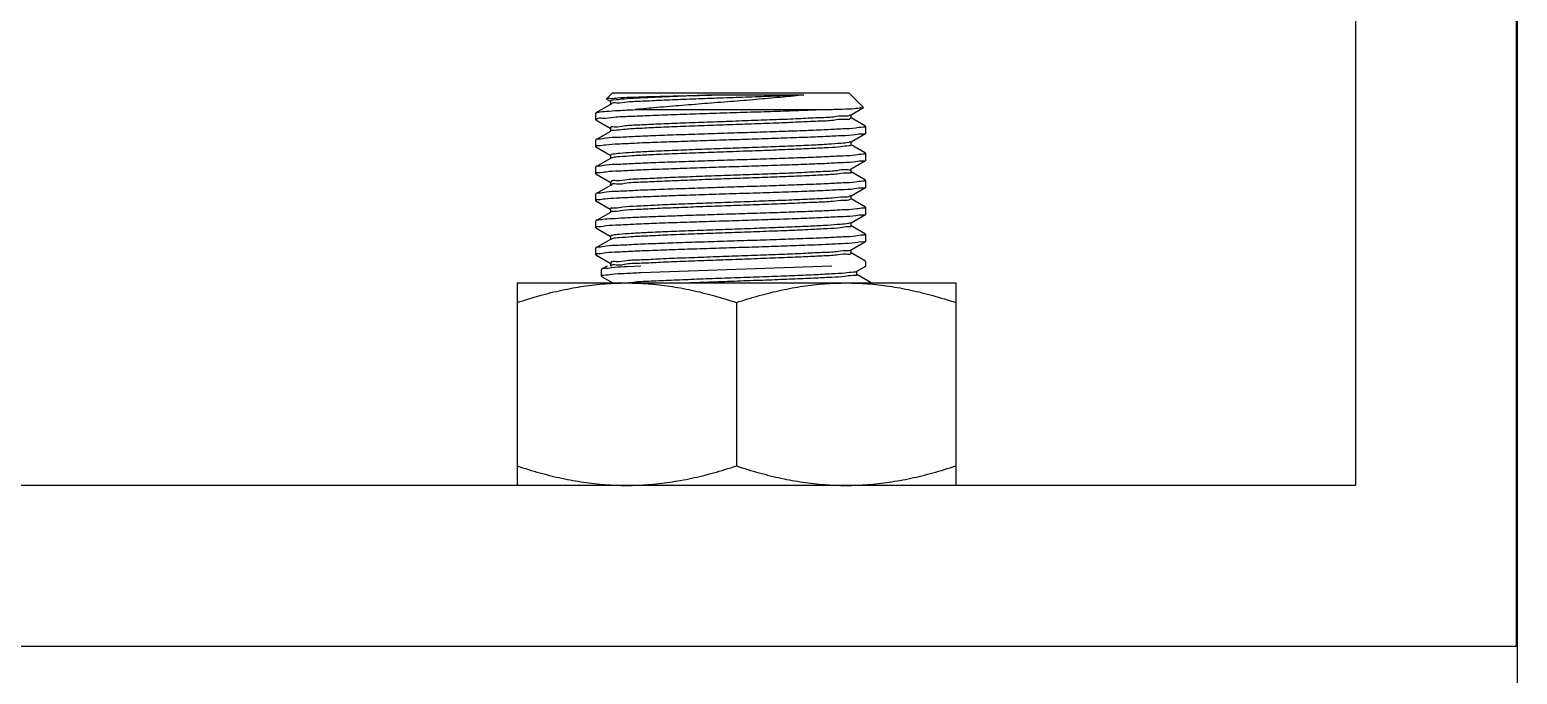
# Model space of a CAD drawing. Extents: x 815029915 to 815825525, y 579155098 to 579748855.
# Drawn here: x 815617232.6 to 815617569.9, y 579328457.8 to 579328604 of the extents above; entities that cross this region are included whole.
import ezdxf

# ---------------------------------------------------------------- set-up
doc = ezdxf.new("R2010")
doc.units = 0
doc.header["$LTSCALE"] = 100
doc.header["$MEASUREMENT"] = 0
doc.layers.add('02___PRT_ALL_AXES', color=7, linetype='Continuous')

msp = doc.modelspace()

# ---------------------------------------------------------------- linework, layer by layer
at = {"color": 0, "linetype": 'Continuous'}
for p, q in [((815617569.88, 579331245.92), (815617569.88, 579327846.51)), ((815617364.77, 579328589.67), (815617363.37, 579328588.27)), ((815617363.38, 579328588.23), (815617364.24, 579328587.74)), ((815617364.25, 579328587.76), (815617364.25, 579328587.05)), ((815617364.77, 579328589.67), (815617418.34, 579328589.67)), ((815617387.91, 579328589.16), (815617408.11, 579328589.16)), ((815617418.34, 579328589.67), (815617421.68, 579328586.33)), ((815617360.94, 579328585.08), (815617360.99, 579328585.13)), ((815617364.25, 579328587.02), (815617360.99, 579328585.13)), ((815617364.31, 579328587.05), (815617364.25, 579328587.02)), ((815617369.9, 579328585.85), (815617413.19, 579328585.85)), ((815617418.71, 579328584.68), (815617418.64, 579328584.58)), ((815617418.8, 579328584.64), (815617418.85, 579328584.67)), ((815617418.85, 579328584.67), (815617421.66, 579328586.3)), ((815617418.85, 579328583.93), (815617418.85, 579328584.64)), ((815617422.12, 579328582.07), (815617418.86, 579328583.96)), ((815617421.66, 579328586.3), (815617421.68, 579328586.33)), ((815617360.94, 579328583.55), (815617360.99, 579328583.5)), ((815617360.99, 579328583.5), (815617364.24, 579328581.61)), ((815617364.25, 579328580.9), (815617360.99, 579328579.01)), ((815617364.25, 579328581.64), (815617364.25, 579328580.93)), ((815617364.31, 579328580.93), (815617364.25, 579328580.9)), ((815617364.38, 579328581.03), (815617364.29, 579328580.92)), ((815617418.85, 579328578.55), (815617422.12, 579328580.44)), ((815617422.16, 579328580.49), (815617422.12, 579328580.44)), ((815617360.99, 579328579.01), (815617360.94, 579328578.96)), ((815617360.94, 579328577.43), (815617360.99, 579328577.37)), ((815617360.99, 579328577.37), (815617364.24, 579328575.49)), ((815617418.79, 579328578.53), (815617418.66, 579328578.48)), ((815617418.8, 579328578.52), (815617418.85, 579328578.55)), ((815617418.85, 579328577.81), (815617418.85, 579328578.52)), ((815617422.12, 579328575.95), (815617418.86, 579328577.83)), ((815617364.25, 579328574.78), (815617360.99, 579328572.89)), ((815617364.25, 579328575.52), (815617364.25, 579328574.81)), ((815617364.31, 579328574.81), (815617364.25, 579328574.78)), ((815617364.45, 579328574.84), (815617364.32, 579328574.78)), ((815617418.85, 579328572.42), (815617422.12, 579328574.31)), ((815617422.16, 579328574.37), (815617422.12, 579328574.31)), ((815617360.99, 579328572.89), (815617360.94, 579328572.84)), ((815617360.94, 579328571.31), (815617360.99, 579328571.25)), ((815617360.99, 579328571.25), (815617364.24, 579328569.37)), ((815617418.8, 579328572.39), (815617418.85, 579328572.42)), ((815617418.8, 579328572.39), (815617418.8, 579328572.33)), ((815617418.85, 579328571.69), (815617418.85, 579328572.39)), ((815617422.12, 579328569.83), (815617418.86, 579328571.71)), ((815617364.25, 579328568.66), (815617360.99, 579328566.77)), ((815617364.25, 579328569.39), (815617364.25, 579328568.69)), ((815617364.31, 579328568.69), (815617364.25, 579328568.66)), ((815617364.43, 579328568.74), (815617364.4, 579328568.66)), ((815617418.85, 579328566.3), (815617422.12, 579328568.19)), ((815617422.16, 579328568.25), (815617422.12, 579328568.19)), ((815617360.99, 579328566.77), (815617360.94, 579328566.71)), ((815617360.94, 579328565.18), (815617360.99, 579328565.13)), ((815617360.99, 579328565.13), (815617364.24, 579328563.25)), ((815617418.8, 579328566.27), (815617418.85, 579328566.3)), ((815617418.85, 579328565.57), (815617418.85, 579328566.27)), ((815617422.12, 579328563.71), (815617418.86, 579328565.59)), ((815617360.99, 579328560.65), (815617360.94, 579328560.59)), ((815617364.25, 579328562.54), (815617360.99, 579328560.65)), ((815617364.25, 579328563.27), (815617364.25, 579328562.57)), ((815617364.31, 579328562.57), (815617364.25, 579328562.54)), ((815617418.85, 579328560.18), (815617422.12, 579328562.07)), ((815617422.16, 579328562.12), (815617422.12, 579328562.07)), ((815617360.94, 579328559.06), (815617360.99, 579328559.01)), ((815617360.99, 579328559.01), (815617364.24, 579328557.13)), ((815617364.25, 579328557.15), (815617364.25, 579328556.44)), ((815617418.79, 579328560.15), (815617418.68, 579328560.11)), ((815617418.8, 579328560.15), (815617418.85, 579328560.18)), ((815617418.85, 579328559.44), (815617418.85, 579328560.15)), ((815617422.12, 579328557.59), (815617418.86, 579328559.47)), ((815617360.99, 579328554.52), (815617360.94, 579328554.47)), ((815617364.25, 579328556.41), (815617360.99, 579328554.52)), ((815617364.31, 579328556.44), (815617364.25, 579328556.41)), ((815617364.67, 579328556.55), (815617364.33, 579328556.4)), ((815617418.8, 579328554.03), (815617418.85, 579328554.06)), ((815617418.85, 579328554.06), (815617422.12, 579328555.95)), ((815617418.85, 579328553.32), (815617418.85, 579328554.03)), ((815617422.16, 579328556), (815617422.12, 579328555.95)), ((815617360.94, 579328552.94), (815617360.99, 579328552.89)), ((815617360.99, 579328552.89), (815617364.24, 579328551)), ((815617362.13, 579328553.26), (815617362.08, 579328553.23)), ((815617363.5, 579328550.35), (815617362.26, 579328549.64)), ((815617363.5, 579328550.35), (815617362.26, 579328549.64)), ((815617364.25, 579328551.03), (815617364.25, 579328550.32)), ((815617367.97, 579328550.18), (815617367.38, 579328550.16)), ((815617367.97, 579328550.18), (815617367.38, 579328550.16)), ((815617371.18, 579328550.35), (815617367.97, 579328550.18)), ((815617371.18, 579328550.35), (815617367.97, 579328550.18)), ((815617414.46, 579328550.35), (815617371.18, 579328548.82)), ((815617414.46, 579328550.35), (815617371.18, 579328548.82)), ((815617422.12, 579328551.46), (815617418.86, 579328553.35)), ((815617420.13, 579328549.17), (815617422.16, 579328550.35)), ((815617420.13, 579328549.17), (815617422.16, 579328550.35)), ((815617362.26, 579328549.64), (815617362.22, 579328549.58)), ((815617362.26, 579328549.64), (815617362.22, 579328549.58)), ((815617362.22, 579328548.05), (815617362.26, 579328548)), ((815617362.22, 579328548.05), (815617362.26, 579328548)), ((815617362.26, 579328548), (815617364.82, 579328546.52)), ((815617362.26, 579328548), (815617364.82, 579328546.52)), ((815617420.07, 579328549.14), (815617420.13, 579328549.17)), ((815617420.07, 579328549.14), (815617420.13, 579328549.17)), ((815617420.13, 579328548.44), (815617420.13, 579328549.14)), ((815617420.13, 579328548.44), (815617420.13, 579328549.14)), ((815617423.39, 579328546.58), (815617420.14, 579328548.46)), ((815617423.39, 579328546.58), (815617420.14, 579328548.46)), ((815613562.28, 579328464.15), (815617569.88, 579328464.15))]:
    msp.add_line(p, q, dxfattribs=at)
at = {"color": 0}
for p, q in [((815617569.64, 579329080.62), (815617569.64, 579328464.15)), ((815617533.18, 579329044.15), (815617533.18, 579328500.61)), ((815617533.18, 579328500.61), (815616989.63, 579328500.61))]:
    msp.add_line(p, q, dxfattribs=at)
at = {"color": 0, "linetype": 'Continuous'}
for points, start_tangent, end_tangent in [([(815617363.37, 579328588.27), (815617364.08, 579328588.4), (815617365.91, 579328588.52), (815617368.81, 579328588.65), (815617372.62, 579328588.78), (815617377.23, 579328588.9), (815617382.43, 579328589.03), (815617387.91, 579328589.16)], (0.707102, 0.707111), (0.999741, 0.022759)), ([(815617387.91, 579328589.16), (815617382.59, 579328588.96), (815617377.64, 579328588.77), (815617373.24, 579328588.57), (815617369.57, 579328588.38), (815617366.79, 579328588.18), (815617365, 579328587.99), (815617364.27, 579328587.79), (815617364.28, 579328587.78)], (-0.999352, -0.035994), (0.626426, -0.779481)), ([(815617408.11, 579328589.16), (815617403.2, 579328588.95), (815617397.78, 579328588.75), (815617392.08, 579328588.54), (815617386.36, 579328588.34), (815617380.87, 579328588.13), (815617375.85, 579328587.93), (815617371.53, 579328587.72), (815617368.09, 579328587.52), (815617365.69, 579328587.31), (815617364.44, 579328587.11), (815617364.4, 579328587.02)], (-0.998994, -0.044847), (-0.3027, -0.953086)), ([(815617408.11, 579328589.16), (815617403.43, 579328588.68), (815617398.03, 579328588.19), (815617392.26, 579328587.71), (815617386.39, 579328587.25), (815617380.55, 579328586.78), (815617374.93, 579328586.31), (815617369.9, 579328585.85)], (-0.993618, -0.112801), (-0.995127, -0.098603)), ([(815617360.99, 579328585.13), (815617361.53, 579328585.27), (815617363.27, 579328585.46), (815617366.09, 579328585.65), (815617369.9, 579328585.85)], (0.884368, 0.466791), (0.998987, 0.044991)), ([(815617413.19, 579328585.85), (815617408.36, 579328585.65), (815617402.84, 579328585.45), (815617396.86, 579328585.25), (815617390.65, 579328585.05), (815617384.48, 579328584.85), (815617378.61, 579328584.66), (815617373.26, 579328584.46), (815617368.68, 579328584.26), (815617365.04, 579328584.06), (815617362.49, 579328583.86), (815617361.15, 579328583.66), (815617361.07, 579328583.51)], (-0.998989, -0.04495), (-0.304567, -0.952491)), ([(815617418.64, 579328584.58), (815617417.32, 579328584.37), (815617414.84, 579328584.16), (815617411.33, 579328583.96), (815617406.93, 579328583.75), (815617401.84, 579328583.54), (815617396.29, 579328583.34), (815617390.53, 579328583.13), (815617384.82, 579328582.92), (815617379.4, 579328582.72), (815617374.53, 579328582.51), (815617370.42, 579328582.31), (815617367.26, 579328582.1), (815617365.19, 579328581.89), (815617364.29, 579328581.69), (815617364.3, 579328581.67)], (-0.621634, -0.783308), (0.628386, -0.777902)), ([(815617418.73, 579328583.98), (815617418.64, 579328583.81), (815617417.32, 579328583.61), (815617414.84, 579328583.4), (815617411.33, 579328583.19), (815617406.93, 579328582.99), (815617401.84, 579328582.78), (815617396.29, 579328582.57), (815617390.53, 579328582.37), (815617384.82, 579328582.16), (815617379.4, 579328581.95), (815617374.53, 579328581.75), (815617370.42, 579328581.54), (815617367.26, 579328581.33), (815617365.19, 579328581.13), (815617364.38, 579328581.03)], (-0.345177, -0.938538), (-0.94902, -0.315215)), ([(815617413.19, 579328585.85), (815617416.89, 579328585.97), (815617419.61, 579328586.09), (815617421.22, 579328586.21), (815617421.69, 579328586.32)], (0.999576, 0.029101), (-0.572034, 0.82023)), ([(815617422.16, 579328582.01), (815617421.57, 579328581.83), (815617419.83, 579328581.64), (815617417, 579328581.45), (815617413.2, 579328581.25), (815617408.56, 579328581.06), (815617403.27, 579328580.87), (815617397.52, 579328580.68), (815617391.55, 579328580.49), (815617385.58, 579328580.3), (815617379.84, 579328580.11), (815617374.55, 579328579.92), (815617369.91, 579328579.72), (815617366.1, 579328579.53), (815617363.27, 579328579.34), (815617361.53, 579328579.15), (815617360.96, 579328579.03)], (-0.050562, -0.998721), (-0.439744, -0.898123)), ([(815617422.16, 579328582.02), (815617422.16, 579328582.01)], (0, -1), (-0.050563, -0.998721)), ([(815617422.15, 579328580.42), (815617421.57, 579328580.3), (815617419.77, 579328580.1), (815617416.85, 579328579.91), (815617413.01, 579328579.72), (815617408.38, 579328579.53), (815617403, 579328579.33), (815617397.16, 579328579.14), (815617391.19, 579328578.95), (815617385.3, 579328578.76), (815617379.62, 579328578.57), (815617374.34, 579328578.38), (815617369.76, 579328578.19), (815617366.01, 579328578), (815617363.23, 579328577.81), (815617361.52, 579328577.62), (815617360.94, 579328577.44)], (-0.43573, -0.900078), (-0.051676, -0.998664)), ([(815617360.94, 579328577.44), (815617360.94, 579328577.43)], (-0.051676, -0.998664), (0, -1)), ([(815617418.66, 579328578.48), (815617418.31, 579328578.38), (815617416.57, 579328578.18), (815617413.71, 579328577.97), (815617409.87, 579328577.76), (815617405.2, 579328577.56), (815617399.92, 579328577.35), (815617394.27, 579328577.14), (815617388.5, 579328576.94), (815617382.86, 579328576.73), (815617377.61, 579328576.52), (815617372.99, 579328576.32), (815617369.19, 579328576.11), (815617366.4, 579328575.9), (815617364.73, 579328575.7), (815617364.27, 579328575.5)], (-0.94381, -0.330487), (-0.61327, -0.789874)), ([(815617418.84, 579328577.81), (815617418.31, 579328577.62), (815617416.57, 579328577.41), (815617413.71, 579328577.2), (815617409.87, 579328577), (815617405.2, 579328576.79), (815617399.92, 579328576.58), (815617394.27, 579328576.38), (815617388.5, 579328576.17), (815617382.86, 579328575.96), (815617377.61, 579328575.76), (815617372.99, 579328575.55), (815617369.19, 579328575.35), (815617366.4, 579328575.14), (815617364.73, 579328574.93), (815617364.45, 579328574.84)], (-0.481675, -0.87635), (-0.930204, -0.367043)), ([(815617422.15, 579328574.3), (815617421.59, 579328574.18), (815617419.88, 579328573.99), (815617417.1, 579328573.8), (815617413.37, 579328573.61), (815617408.79, 579328573.42), (815617403.5, 579328573.23), (815617397.81, 579328573.04), (815617391.93, 579328572.85), (815617385.97, 579328572.66), (815617380.12, 579328572.46), (815617374.72, 579328572.27), (815617370.07, 579328572.08), (815617366.24, 579328571.89), (815617363.32, 579328571.69), (815617361.53, 579328571.5), (815617360.94, 579328571.32)], (-0.449883, -0.893087), (-0.050246, -0.998737)), ([(815617422.16, 579328575.89), (815617421.57, 579328575.71), (815617419.83, 579328575.52), (815617417, 579328575.32), (815617413.2, 579328575.13), (815617408.56, 579328574.94), (815617403.27, 579328574.75), (815617397.52, 579328574.56), (815617391.55, 579328574.37), (815617385.58, 579328574.18), (815617379.84, 579328573.98), (815617374.55, 579328573.79), (815617369.91, 579328573.6), (815617366.1, 579328573.41), (815617363.27, 579328573.22), (815617361.53, 579328573.03), (815617360.96, 579328572.91)], (-0.050562, -0.998721), (-0.439744, -0.898123)), ([(815617422.16, 579328575.9), (815617422.16, 579328575.89)], (0, -1), (-0.050563, -0.998721)), ([(815617360.94, 579328571.32), (815617360.94, 579328571.31)], (-0.050245, -0.998737), (0, -1)), ([(815617418.8, 579328572.33), (815617417.83, 579328572.19), (815617415.69, 579328571.98), (815617412.46, 579328571.77), (815617408.3, 579328571.57), (815617403.4, 579328571.36), (815617397.96, 579328571.15), (815617392.23, 579328570.95), (815617386.48, 579328570.74), (815617380.95, 579328570.53), (815617375.89, 579328570.33), (815617371.54, 579328570.12), (815617368.08, 579328569.92), (815617365.68, 579328569.71), (815617364.43, 579328569.5), (815617364.39, 579328569.38)], (-0.394986, -0.918687), (-0.127461, -0.991844)), ([(815617418.79, 579328571.64), (815617418.8, 579328571.63), (815617417.83, 579328571.42), (815617415.69, 579328571.22), (815617412.46, 579328571.01), (815617408.3, 579328570.8), (815617403.4, 579328570.6), (815617397.96, 579328570.39), (815617392.23, 579328570.18), (815617386.48, 579328569.98), (815617380.95, 579328569.77), (815617375.89, 579328569.56), (815617371.54, 579328569.36), (815617368.08, 579328569.15), (815617365.68, 579328568.94), (815617364.43, 579328568.74)], (0.580286, -0.814412), (-0.375024, -0.927015)), ([(815617422.16, 579328569.77), (815617421.57, 579328569.58), (815617419.83, 579328569.39), (815617417, 579328569.2), (815617413.2, 579328569.01), (815617408.56, 579328568.82), (815617403.27, 579328568.63), (815617397.52, 579328568.44), (815617391.55, 579328568.25), (815617385.58, 579328568.05), (815617379.84, 579328567.86), (815617374.55, 579328567.67), (815617369.91, 579328567.48), (815617366.1, 579328567.29), (815617363.27, 579328567.1), (815617361.53, 579328566.91), (815617360.96, 579328566.78)], (-0.050562, -0.998721), (-0.439744, -0.898123)), ([(815617422.15, 579328568.18), (815617421.53, 579328568.05), (815617419.61, 579328567.84), (815617416.5, 579328567.64), (815617412.44, 579328567.45), (815617407.55, 579328567.25), (815617401.91, 579328567.05), (815617395.83, 579328566.85), (815617389.68, 579328566.66), (815617383.63, 579328566.46)], (-0.402552, -0.915397), (-0.999457, -0.032936)), ([(815617422.16, 579328569.78), (815617422.16, 579328569.77)], (0, -1), (-0.050563, -0.998721)), ([(815617383.63, 579328566.46), (815617378.26, 579328566.28), (815617373.32, 579328566.09), (815617369.07, 579328565.91), (815617365.61, 579328565.73), (815617363.04, 579328565.55), (815617361.47, 579328565.37), (815617360.94, 579328565.19)], (-0.999457, -0.032936), (-0.056644, -0.998394)), ([(815617360.94, 579328565.19), (815617360.94, 579328565.18)], (-0.056644, -0.998394), (0, -1)), ([(815617384.49, 579328564.55), (815617379.1, 579328564.34), (815617374.27, 579328564.13), (815617370.21, 579328563.93), (815617367.11, 579328563.72), (815617365.1, 579328563.51), (815617364.27, 579328563.31), (815617364.28, 579328563.29)], (-0.999318, -0.036929), (0.642637, -0.766171)), ([(815617384.49, 579328563.78), (815617379.1, 579328563.57), (815617374.27, 579328563.37), (815617370.21, 579328563.16), (815617367.11, 579328562.96), (815617365.1, 579328562.75), (815617364.28, 579328562.59)], (-0.999318, -0.036929), (-0.631336, -0.77551)), ([(815617422.16, 579328563.64), (815617421.65, 579328563.48), (815617420.13, 579328563.3), (815617417.65, 579328563.12), (815617414.3, 579328562.94), (815617410.19, 579328562.76), (815617405.45, 579328562.58), (815617400.25, 579328562.4), (815617394.75, 579328562.23), (815617389.15, 579328562.05), (815617383.63, 579328561.87)], (-0.05872, -0.998275), (-0.999457, -0.032936)), ([(815617418.72, 579328566.33), (815617418.59, 579328566.2), (815617417.2, 579328565.99), (815617414.66, 579328565.79), (815617411.09, 579328565.58), (815617406.65, 579328565.37), (815617401.52, 579328565.17), (815617395.96, 579328564.96), (815617390.19, 579328564.75), (815617384.49, 579328564.55)], (-0.623148, -0.782104), (-0.999318, -0.036929)), ([(815617418.76, 579328565.62), (815617418.59, 579328565.43), (815617417.2, 579328565.23), (815617414.66, 579328565.02), (815617411.09, 579328564.81), (815617406.65, 579328564.61), (815617401.52, 579328564.4), (815617395.96, 579328564.19), (815617390.19, 579328563.99), (815617384.49, 579328563.78)], (-0.491794, -0.870711), (-0.999318, -0.036929)), ([(815617422.16, 579328563.65), (815617422.16, 579328563.64)], (0, -1), (-0.05872, -0.998275)), ([(815617422.15, 579328562.05), (815617421.59, 579328561.93), (815617419.88, 579328561.74), (815617417.1, 579328561.55), (815617413.36, 579328561.37), (815617408.78, 579328561.18), (815617403.5, 579328560.98), (815617397.81, 579328560.79), (815617391.93, 579328560.6), (815617385.97, 579328560.41), (815617380.11, 579328560.22), (815617374.72, 579328560.03), (815617370.08, 579328559.84), (815617366.24, 579328559.64), (815617363.33, 579328559.45), (815617361.53, 579328559.25), (815617360.94, 579328559.07)], (-0.44984, -0.893109), (-0.050197, -0.998739)), ([(815617383.63, 579328561.87), (815617378.92, 579328561.71), (815617374.55, 579328561.55), (815617370.63, 579328561.39), (815617367.27, 579328561.23), (815617364.56, 579328561.07), (815617362.57, 579328560.91), (815617361.35, 579328560.75), (815617360.97, 579328560.66)], (-0.999457, -0.032936), (-0.630908, -0.775858)), ([(815617360.94, 579328559.07), (815617360.94, 579328559.06)], (-0.050198, -0.998739), (0, -1)), ([(815617422.16, 579328557.52), (815617421.57, 579328557.34), (815617419.83, 579328557.15), (815617417, 579328556.96), (815617413.2, 579328556.77), (815617408.56, 579328556.58), (815617403.27, 579328556.38), (815617397.52, 579328556.19), (815617391.55, 579328556), (815617385.58, 579328555.81), (815617379.84, 579328555.62), (815617374.55, 579328555.43), (815617369.91, 579328555.24), (815617366.1, 579328555.04), (815617363.27, 579328554.85), (815617361.53, 579328554.66), (815617360.96, 579328554.54)], (-0.050562, -0.998721), (-0.439744, -0.898123)), ([(815617418.68, 579328560.11), (815617418.24, 579328560), (815617416.43, 579328559.8), (815617413.51, 579328559.59), (815617409.61, 579328559.38), (815617404.9, 579328559.18), (815617399.6, 579328558.97), (815617393.93, 579328558.76), (815617388.16, 579328558.56), (815617382.54, 579328558.35), (815617377.32, 579328558.14), (815617372.74, 579328557.94), (815617369, 579328557.73), (815617366.27, 579328557.53), (815617364.67, 579328557.32), (815617364.28, 579328557.13)], (-0.952949, -0.303131), (-0.642644, -0.766165)), ([(815617418.85, 579328559.44), (815617418.24, 579328559.24), (815617416.43, 579328559.03), (815617413.51, 579328558.83), (815617409.61, 579328558.62), (815617404.9, 579328558.41), (815617399.6, 579328558.21), (815617393.93, 579328558), (815617388.16, 579328557.79), (815617382.54, 579328557.59), (815617377.32, 579328557.38), (815617372.74, 579328557.17), (815617369, 579328556.97), (815617366.27, 579328556.76), (815617364.67, 579328556.55)], (0.000602, -1), (-0.941401, -0.337289)), ([(815617422.16, 579328557.53), (815617422.16, 579328557.52)], (0, -1), (-0.050563, -0.998721)), ([(815617422.15, 579328555.93), (815617421.57, 579328555.81), (815617419.77, 579328555.61), (815617416.84, 579328555.42), (815617413, 579328555.23), (815617408.38, 579328555.04), (815617403.01, 579328554.84), (815617397.18, 579328554.65), (815617391.21, 579328554.46), (815617385.31, 579328554.27), (815617379.64, 579328554.08), (815617374.37, 579328553.89), (815617369.78, 579328553.7), (815617366.02, 579328553.51), (815617363.23, 579328553.32), (815617361.52, 579328553.13), (815617360.94, 579328552.95)], (-0.434968, -0.900446), (-0.051681, -0.998664)), ([(815617418.76, 579328554.04), (815617418.77, 579328554.02), (815617417.73, 579328553.81), (815617415.52, 579328553.6), (815617412.24, 579328553.4), (815617408.03, 579328553.19), (815617403.09, 579328552.98), (815617397.63, 579328552.78), (815617391.89, 579328552.57), (815617386.14, 579328552.36), (815617380.64, 579328552.16), (815617375.62, 579328551.95), (815617371.31, 579328551.74), (815617367.91, 579328551.54), (815617365.57, 579328551.33), (815617364.39, 579328551.12), (815617364.39, 579328551.04)], (0.496134, -0.868246), (0.127882, -0.991789)), ([(815617418.76, 579328554.04), (815617418.77, 579328554.02)], (0.496134, -0.868246), (0.397054, -0.917795)), ([(815617360.94, 579328552.95), (815617360.94, 579328552.94)], (-0.05168, -0.998664), (0, -1)), ([(815617362.22, 579328553.29), (815617362.22, 579328553.26)], (-0.066981, -0.997754), (0.029353, -0.999569)), ([(815617367.38, 579328550.16), (815617364.55, 579328549.97), (815617362.81, 579328549.78), (815617362.23, 579328549.65)], (-0.999186, -0.040352), (-0.439744, -0.898123)), ([(815617367.38, 579328550.16), (815617364.55, 579328549.97), (815617362.81, 579328549.78), (815617362.23, 579328549.65)], (-0.999186, -0.040352), (-0.439744, -0.898123)), ([(815617418.76, 579328553.27), (815617418.77, 579328553.25), (815617417.73, 579328553.04), (815617415.52, 579328552.84), (815617412.24, 579328552.63), (815617408.03, 579328552.42), (815617403.09, 579328552.22), (815617397.63, 579328552.01), (815617391.89, 579328551.8), (815617386.14, 579328551.6), (815617380.64, 579328551.39), (815617375.62, 579328551.18), (815617371.31, 579328550.98), (815617367.91, 579328550.77), (815617365.57, 579328550.57), (815617364.39, 579328550.36)], (0.491601, -0.870821), (-0.066981, -0.997754)), ([(815617422.16, 579328551.41), (815617422.16, 579328551.4)], (0, -1), (-0.050563, -0.998721)), ([(815617371.18, 579328548.82), (815617367.42, 579328548.63), (815617364.56, 579328548.44), (815617362.8, 579328548.24), (815617362.22, 579328548.06)], (-0.998988, -0.044971), (-0.051362, -0.99868)), ([(815617371.18, 579328548.82), (815617367.42, 579328548.63), (815617364.56, 579328548.44), (815617362.8, 579328548.24), (815617362.22, 579328548.06)], (-0.998988, -0.044971), (-0.051362, -0.99868)), ([(815617362.22, 579328548.06), (815617362.22, 579328548.05)], (-0.051362, -0.99868), (0, -1)), ([(815617362.22, 579328548.06), (815617362.22, 579328548.05)], (-0.051362, -0.99868), (0, -1)), ([(815617373.53, 579328546.91), (815617369.9, 579328546.7), (815617367.96, 579328546.5)], (-0.998728, -0.050418), (-0.998589, -0.053106)), ([(815617373.53, 579328546.91), (815617369.9, 579328546.7), (815617367.96, 579328546.5)], (-0.998728, -0.050418), (-0.998589, -0.053106)), ([(815617420.09, 579328549.12), (815617419.36, 579328548.97), (815617417.42, 579328548.76), (815617414.38, 579328548.56), (815617410.37, 579328548.35), (815617405.58, 579328548.15), (815617400.22, 579328547.94), (815617394.53, 579328547.73), (815617388.76, 579328547.53), (815617383.17, 579328547.32), (815617378.02, 579328547.11), (815617373.53, 579328546.91)], (-0.843569, -0.537021), (-0.998728, -0.050418)), ([(815617420.09, 579328549.12), (815617419.36, 579328548.97), (815617417.42, 579328548.76), (815617414.38, 579328548.56), (815617410.37, 579328548.35), (815617405.58, 579328548.15), (815617400.22, 579328547.94), (815617394.53, 579328547.73), (815617388.76, 579328547.53), (815617383.17, 579328547.32), (815617378.02, 579328547.11), (815617373.53, 579328546.91)], (-0.843569, -0.537021), (-0.998728, -0.050418)), ([(815617420.11, 579328548.42), (815617420.12, 579328548.41), (815617419.36, 579328548.21), (815617417.42, 579328548), (815617414.38, 579328547.79), (815617410.37, 579328547.59), (815617405.58, 579328547.38), (815617400.22, 579328547.17), (815617394.53, 579328546.97), (815617388.76, 579328546.76), (815617383.17, 579328546.55), (815617382.41, 579328546.52)], (0.613375, -0.789791), (-0.999256, -0.038578)), ([(815617420.11, 579328548.42), (815617420.12, 579328548.41), (815617419.36, 579328548.21), (815617417.42, 579328548), (815617414.38, 579328547.79), (815617410.37, 579328547.59), (815617405.58, 579328547.38), (815617400.22, 579328547.17), (815617394.53, 579328546.97), (815617388.76, 579328546.76), (815617383.17, 579328546.55), (815617382.41, 579328546.52)], (0.613375, -0.789791), (-0.999256, -0.038578))]:
    msp.add_spline(points, degree=3, dxfattribs=dict(at, start_tangent=start_tangent, end_tangent=end_tangent))
at = {"layer": '02___PRT_ALL_AXES', "color": 0, "linetype": 'Continuous'}
for p, q in [((815617360.94, 579328583.55), (815617360.94, 579328585.08)), ((815617422.16, 579328580.49), (815617422.16, 579328582.02)), ((815617360.94, 579328577.43), (815617360.94, 579328578.96)), ((815617422.16, 579328574.37), (815617422.16, 579328575.9)), ((815617360.94, 579328571.31), (815617360.94, 579328572.84)), ((815617422.16, 579328568.25), (815617422.16, 579328569.78)), ((815617360.94, 579328565.18), (815617360.94, 579328566.71)), ((815617422.16, 579328562.12), (815617422.16, 579328563.65)), ((815617360.94, 579328559.06), (815617360.94, 579328560.59)), ((815617422.16, 579328556), (815617422.16, 579328557.53)), ((815617360.94, 579328552.94), (815617360.94, 579328554.47)), ((815617422.16, 579328550.35), (815617422.16, 579328551.41)), ((815617362.22, 579328548.05), (815617362.22, 579328549.58)), ((815617362.22, 579328548.05), (815617362.22, 579328549.58)), ((815617343.09, 579328546.52), (815617343.09, 579328500.61)), ((815617343.09, 579328546.52), (815617442.57, 579328546.52)), ((815617343.09, 579328546.52), (815617442.57, 579328546.52)), ((815617442.57, 579328546.52), (815617442.57, 579328500.61)), ((815617392.83, 579328542.08), (815617392.83, 579328505.05)), ((815617442.57, 579328500.61), (815617343.09, 579328500.61))]:
    msp.add_line(p, q, dxfattribs=at)
for points, start_tangent, end_tangent in [([(815617343.09, 579328542.08), (815617348.27, 579328543.67), (815617353.28, 579328544.9), (815617358.19, 579328545.79), (815617363.08, 579328546.34), (815617367.96, 579328546.52)], (0.948683, 0.316228), (1, 0.000001)), ([(815617343.09, 579328542.08), (815617348.27, 579328543.67), (815617353.28, 579328544.9), (815617358.19, 579328545.79), (815617363.08, 579328546.34), (815617367.96, 579328546.52)], (0.948683, 0.316228), (1, 0.000001)), ([(815617367.96, 579328546.52), (815617372.84, 579328546.34), (815617377.73, 579328545.79), (815617382.64, 579328544.9), (815617387.64, 579328543.67), (815617392.83, 579328542.08)], (1, 0), (0.948683, -0.316228)), ([(815617367.96, 579328546.52), (815617372.84, 579328546.34), (815617377.73, 579328545.79), (815617382.64, 579328544.9), (815617387.64, 579328543.67), (815617392.83, 579328542.08)], (1, 0), (0.948683, -0.316228)), ([(815617392.83, 579328542.08), (815617398.02, 579328543.67), (815617403.02, 579328544.9), (815617407.93, 579328545.79), (815617412.82, 579328546.34), (815617417.7, 579328546.52)], (0.948683, 0.316228), (1, 0.000001)), ([(815617392.83, 579328542.08), (815617398.02, 579328543.67), (815617403.02, 579328544.9), (815617407.93, 579328545.79), (815617412.82, 579328546.34), (815617417.7, 579328546.52)], (0.948683, 0.316228), (1, 0.000001)), ([(815617417.7, 579328546.52), (815617422.58, 579328546.34), (815617427.47, 579328545.79), (815617432.38, 579328544.9), (815617437.38, 579328543.67), (815617442.57, 579328542.08)], (1, 0), (0.948683, -0.316228)), ([(815617417.7, 579328546.52), (815617422.58, 579328546.34), (815617427.47, 579328545.79), (815617432.38, 579328544.9), (815617437.38, 579328543.67), (815617442.57, 579328542.08)], (1, 0), (0.948683, -0.316228)), ([(815617343.09, 579328505.05), (815617348.27, 579328503.46), (815617353.28, 579328502.23), (815617358.19, 579328501.34), (815617363.08, 579328500.79), (815617367.96, 579328500.61)], (0.948683, -0.316228), (1, -0.000001)), ([(815617367.96, 579328500.61), (815617372.84, 579328500.79), (815617377.73, 579328501.34), (815617382.64, 579328502.23), (815617387.64, 579328503.46), (815617392.83, 579328505.05)], (1, 0), (0.948683, 0.316228)), ([(815617392.83, 579328505.05), (815617398.02, 579328503.46), (815617403.02, 579328502.23), (815617407.93, 579328501.34), (815617412.82, 579328500.79), (815617417.7, 579328500.61)], (0.948683, -0.316228), (1, -0.000001)), ([(815617417.7, 579328500.61), (815617422.58, 579328500.79), (815617427.47, 579328501.34), (815617432.38, 579328502.23), (815617437.38, 579328503.46), (815617442.57, 579328505.05)], (1, 0), (0.948683, 0.316228))]:
    msp.add_spline(points, degree=3, dxfattribs=dict(at, start_tangent=start_tangent, end_tangent=end_tangent))

doc.saveas('drawing.dxf')
